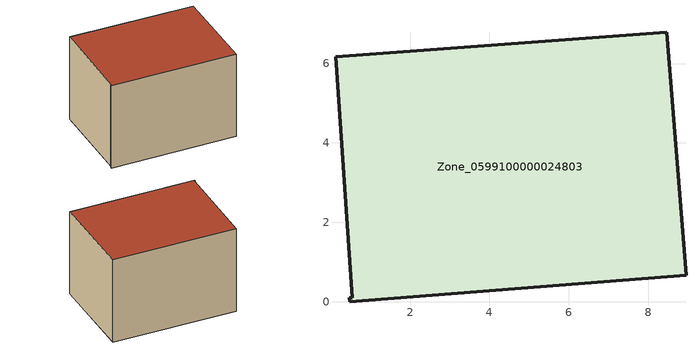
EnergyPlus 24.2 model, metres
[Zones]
Zone_0599100000024803
 floor ground (C_G): 0.54,0.1 0.12,6.18 8.47,6.79 8.95,0.67 0.48,0 0.47,0.1 z0
 wall outside (C_F): 0.48,0 8.95,0.67 8.47,6.79 0.12,6.18 0.54,0.1 0.47,0.1 0.48,0 z0:5.93
 roof outside (C_R): 0.54,0.1 0.47,0.1 0.48,0 8.95,0.67 8.47,6.79 0.12,6.18 z5.93
[BUILDING]
Pand.0599100000024803: North Axis=0; Terrain=City; Loads Convergence Tolerance Value=0.04; Temperature Convergence Tolerance Value=0.4; Solar Distribution=FullExterior; Maximum Number of Warmup Days=25; Minimum Number of Warmup Days=1
[Site:Location]
Rotterdam.The.Hague.AP_ZH_NLD Design_Conditions: Latitude=51.96; Longitude=4.45; Time Zone=1; Elevation=-4.5
[SITE:GROUNDTEMPERATURE:BUILDINGSURFACE]
18, 18, 18, 18, 18, 18, 18, 18, 18, 18, 18, 18
[MATERIAL] Thermal Absorptance=0.9; Solar Absorptance=0.7; Visible Absorptance=0.7
Name | Roughness | Thickness | Conductivity | Density | Specific Heat
G.TI.1946-1964 | MediumSmooth | 0.15 | 1 | 540 | 1210
F.TI.1946-1964 | Rough | 0.3 | 0.857143 | 1920 | 840
R.TI.1946-1964 | MediumRough | 0.2 | 0.277778 | 1500 | 1000
[CONSTRUCTION]
C_G: G.TI.1946-1964
C_F: F.TI.1946-1964
C_R: R.TI.1946-1964
[ZONE]
Zone_0599100000024803: Type=1; Multiplier=1; Ceiling Height=Autocalculate; Volume=Autocalculate; Floor Area=autocalculate; Part of Total Floor Area=Yes
[ZONEINFILTRATION:DESIGNFLOWRATE]
Infil_Zone_0599100000024803: Zone or ZoneList or Space or SpaceList=Zone_0599100000024803; Schedule=AlwaysOn; Design Flow Rate Calculation Method=Flow/Area; Flow Rate per Floor Area=0.003; Constant Term Coefficient=1; Temperature Term Coefficient=0; Velocity Term Coefficient=0; Velocity Squared Term Coefficient=0
[HVACTEMPLATE:ZONE:IDEALLOADSAIRSYSTEM]
Zone_0599100000024803: Maximum Heating Supply Air Temperature=50; Minimum Cooling Supply Air Temperature=13; Maximum Heating Supply Air Humidity Ratio=0.0156; Minimum Cooling Supply Air Humidity Ratio=0.0077; Heating Limit=NoLimit; Cooling Limit=NoLimit; Dehumidification Control Type=ConstantSensibleHeatRatio; Cooling Sensible Heat Ratio=0.7; Dehumidification Setpoint=60; Humidification Control Type=None; Humidification Setpoint=30; Outdoor Air Method=None; Outdoor Air Flow Rate per Person=0.00944; Outdoor Air Flow Rate per Zone Floor Area=0; Outdoor Air Flow Rate per Zone=0; Demand Controlled Ventilation Type=None; Outdoor Air Economizer Type=NoEconomizer; Heat Recovery Type=None; Sensible Heat Recovery Effectiveness=0.7; Latent Heat Recovery Effectiveness=0.65
[ZONECONTROL:THERMOSTAT]
ThermostatControl_Zone_0599100000024803: Zone or ZoneList=Zone_0599100000024803; Control Type Schedule=DualSetpointControlType; Control 1=Thermostat_Zone_0599100000024803; Temperature Difference Between Cutout And Setpoint=0
[THERMOSTATSETPOINT:DUALSETPOINT]
Thermostat_Zone_0599100000024803: Heating Setpoint Temperature Schedule=HeatingSetpoint_Zone_0599100000024803; Cooling Setpoint Temperature Schedule=CoolingSetpoint_Zone_0599100000024803
[SCHEDULE:COMPACT]
HeatingSetpoint_Zone_0599100000024803: Through: 12/31, For: AllDays, Until: 24:00, 21
CoolingSetpoint_Zone_0599100000024803: Through: 12/31, For: AllDays, Until: 24:00, 24
DualSetpointControlType: Through: 12/31, For: AllDays, Until: 24:00, 4
AlwaysOn: Through: 12/31, For: AllDays, Until: 24:00, 1
